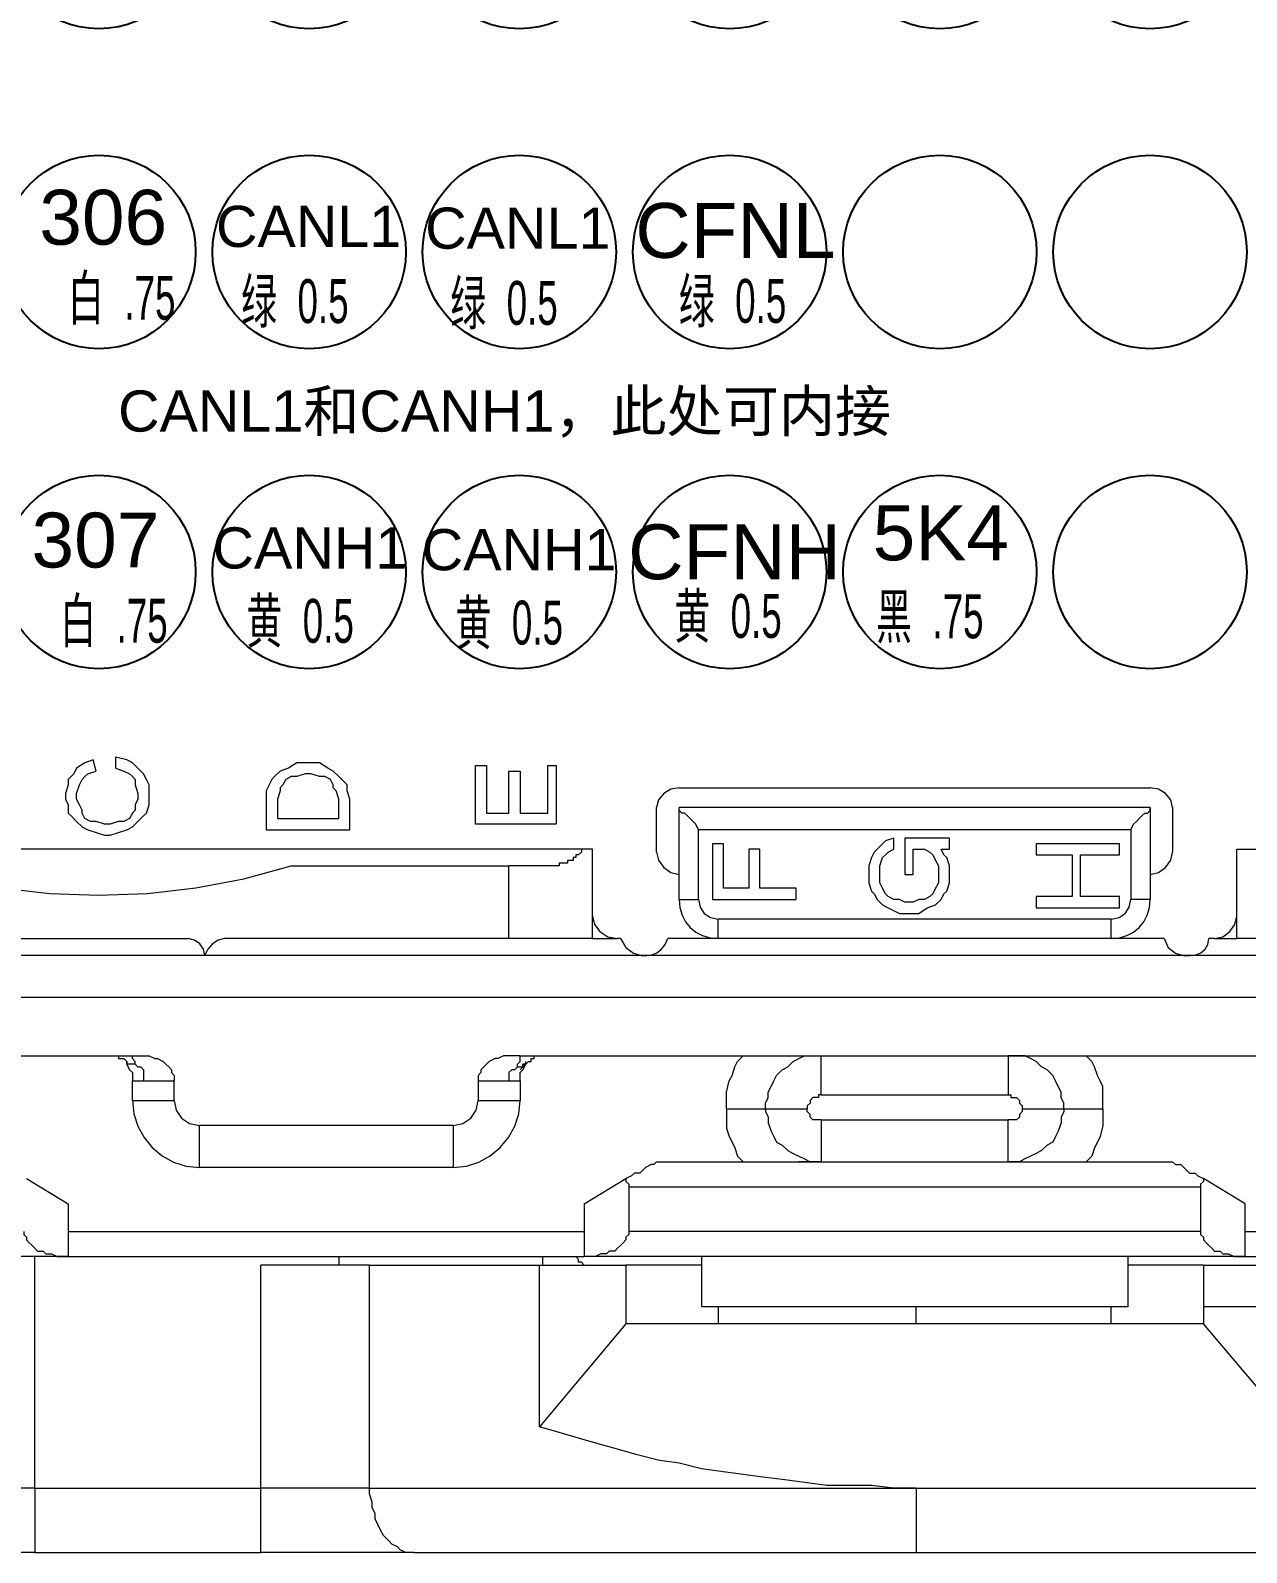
# Model space of a CAD drawing. Header units: millimetres. Extents: x 62 to 1873, y 998 to 1938.
# Drawn here: x 1165.73 to 1187.89, y 1427.38 to 1455.12 of the extents above; entities that cross this region are included whole.
import ezdxf

# ---------------------------------------------------------------- set-up
doc = ezdxf.new("R2010")
doc.units = ezdxf.units.MM
doc.layers.add('AM60', color=3, linetype='Continuous', lineweight=25)
doc.layers.add('AM_6', color=3, linetype='Continuous', lineweight=25)
doc.layers.add('线色线径', color=1, linetype='Continuous')
doc.styles.get("Standard").update_dxf_attribs({"font": 'arial.ttf'})

# ---------------------------------------------------------------- blocks, each defined once
blk = doc.blocks.new('*U10')
blk.add_circle((0, 0), 2.117)
blk = doc.blocks.new('*U11')
at = {"layer": 'AM_6', "color": 0, "linetype": 'ByBlock', "lineweight": -2, "transparency": 16777216}
for p in [(0, 21), (4.6, 21), (9.2, 21), (13.8, 21), (18.4, 21), (23, 21), (27.6, 21), (32.2, 21), (36.8, 21), (41.4, 21), (0, 14), (4.6, 14), (9.2, 14), (13.8, 14), (18.4, 14), (23, 14), (27.6, 14), (32.2, 14), (36.8, 14), (41.4, 14), (0, 7), (4.6, 7), (9.2, 7), (13.8, 7), (18.4, 7), (23, 7), (27.6, 7), (32.2, 7), (36.8, 7), (41.4, 7), (0, 0), (4.6, 0), (9.2, 0), (13.8, 0), (18.4, 0), (23, 0), (27.6, 0), (32.2, 0), (36.8, 0), (41.4, 0)]:
    blk.add_blockref('*U10', p, dxfattribs=at)
blk = doc.blocks.new('A$C7FD7605A')
at = {"layer": 'AM_6', "lineweight": 9}
for points in [[(35.029, 16.73), (34.849, 16.697), (34.692, 16.606), (34.58, 16.469), (34.538, 16.299)], [(35.029, 16.73), (45.339, 16.73)], [(45.827, 16.299), (45.785, 16.469), (45.674, 16.606), (45.518, 16.697), (45.339, 16.73)], [(34.538, 15.324), (34.538, 16.299)], [(35.456, 15.812), (35.395, 15.933), (35.334, 15.994), (35.273, 16.055), (35.212, 16.116), (35.151, 16.177), (35.09, 16.177), (35.029, 16.238), (35.029, 16.299)], [(35.029, 14.288), (35.029, 16.299)], [(45.339, 16.299), (35.029, 16.299)], [(44.912, 15.812), (44.973, 15.933), (45.034, 15.994), (45.095, 16.055), (45.156, 16.116), (45.217, 16.177), (45.278, 16.177), (45.339, 16.238), (45.339, 16.299)], [(45.339, 16.299), (45.339, 14.288)], [(45.827, 16.299), (45.827, 15.324)], [(33.136, 15.385), (11.838, 15.385)], [(32.953, 15.385), (32.892, 15.385), (32.892, 15.324), (32.831, 15.263), (32.77, 15.263), (32.77, 15.202), (32.709, 15.202), (32.709, 15.141), (32.648, 15.141), (32.587, 15.141), (32.587, 15.08), (32.526, 15.08), (32.465, 15.08), (32.404, 15.08), (32.404, 15.019), (32.343, 15.019), (32.282, 15.019), (32.221, 15.019)], [(33.136, 13.918), (33.136, 15.385)], [(34.538, 15.324), (34.58, 15.145), (34.692, 14.989), (34.849, 14.878), (35.029, 14.836)], [(45.339, 14.836), (45.518, 14.878), (45.674, 14.989), (45.785, 15.145), (45.827, 15.324)], [(47.233, 15.385), (68.527, 15.385)], [(47.233, 13.918), (47.233, 15.385)], [(18.063, 15.019), (19.121, 14.739), (20.187, 14.539), (21.257, 14.419), (22.328, 14.379), (23.396, 14.419), (24.457, 14.539), (25.507, 14.739), (26.544, 15.019)], [(26.544, 15.019), (31.307, 15.019)], [(32.221, 15.019), (32.038, 15.019), (31.855, 15.019), (31.673, 15.019), (31.49, 15.019), (31.307, 15.019)], [(35.029, 14.288), (35.046, 14.11), (35.094, 13.946), (35.171, 13.8), (35.273, 13.675), (35.398, 13.572), (35.543, 13.495), (35.706, 13.447), (35.883, 13.43)], [(39.605, 14.105), (39.849, 13.983)], [(40.275, 13.983), (40.458, 14.105)], [(44.486, 13.43), (44.662, 13.447), (44.825, 13.495), (44.97, 13.572), (45.095, 13.675), (45.198, 13.8), (45.274, 13.946), (45.322, 14.11), (45.339, 14.288)], [(33.136, 13.918), (33.178, 13.739), (33.296, 13.583), (33.47, 13.472), (33.684, 13.43)], [(33.136, 13.43), (33.136, 13.918)], [(39.849, 13.983), (39.971, 13.983)], [(39.971, 13.983), (40.154, 13.983)], [(40.154, 13.983), (40.275, 13.983)], [(46.745, 13.43), (46.924, 13.472), (47.08, 13.583), (47.191, 13.739), (47.233, 13.918)], [(47.233, 13.43), (47.233, 13.918)], [(20.323, 13.43), (24.289, 13.43)], [(24.655, 13.065), (24.623, 13.199), (24.54, 13.316), (24.423, 13.399), (24.289, 13.43)], [(25.081, 13.43), (24.946, 13.399), (24.822, 13.316), (24.721, 13.199), (24.655, 13.065)], [(31.307, 13.43), (25.081, 13.43)], [(33.136, 13.43), (33.075, 13.43), (33.014, 13.43), (32.953, 13.43), (32.831, 13.43), (32.77, 13.43), (32.648, 13.43), (32.526, 13.43), (32.404, 13.43), (32.282, 13.43), (32.099, 13.43), (31.977, 13.43), (31.794, 13.43), (31.673, 13.43), (31.49, 13.43), (31.307, 13.43)], [(33.136, 13.43), (33.684, 13.43)], [(33.745, 13.43), (33.684, 13.43)], [(33.745, 13.43), (33.867, 13.236), (34.035, 13.11), (34.225, 13.053), (34.416, 13.065), (34.542, 13.122), (34.645, 13.202), (34.726, 13.305), (34.785, 13.43)], [(35.883, 13.43), (34.785, 13.43)], [(44.486, 13.43), (35.883, 13.43)], [(45.644, 13.43), (44.486, 13.43)], [(45.644, 13.43), (45.731, 13.236), (45.888, 13.11), (46.091, 13.053), (46.318, 13.065), (46.443, 13.122), (46.539, 13.202), (46.601, 13.305), (46.623, 13.43)], [(46.745, 13.43), (46.623, 13.43)], [(46.745, 13.43), (47.233, 13.43)], [(49.061, 13.43), (48.878, 13.43), (48.696, 13.43), (48.574, 13.43), (48.391, 13.43), (48.269, 13.43), (48.086, 13.43), (47.964, 13.43), (47.842, 13.43), (47.72, 13.43), (47.598, 13.43), (47.537, 13.43), (47.415, 13.43), (47.354, 13.43), (47.294, 13.43), (47.233, 13.43)], [(12.329, 13.065), (68.039, 13.065)], [(13.183, 12.15), (68.039, 12.15)], [(12.39, 10.866), (23.066, 10.866)], [(22.517, 10.866), (22.639, 10.866), (22.761, 10.866)], [(22.761, 10.866), (22.761, 10.805), (22.822, 10.805), (22.883, 10.805)], [(22.883, 10.805), (22.944, 10.744)], [(22.944, 10.744), (22.944, 10.683), (23.005, 10.561), (23.066, 10.5), (23.066, 10.439), (23.066, 10.317)], [(23.066, 10.866), (23.188, 10.866), (23.249, 10.866), (23.374, 10.866), (23.435, 10.866), (23.557, 10.805), (23.618, 10.805), (23.74, 10.744), (23.801, 10.683), (23.862, 10.622), (23.923, 10.561), (23.923, 10.5), (23.984, 10.439), (23.984, 10.317)], [(31.551, 10.866), (31.429, 10.866), (31.368, 10.866), (31.246, 10.866), (31.185, 10.866), (31.063, 10.805), (31.002, 10.805), (30.876, 10.744), (30.815, 10.683), (30.754, 10.622), (30.693, 10.561), (30.693, 10.5), (30.632, 10.439), (30.632, 10.317)], [(31.551, 10.866), (48.635, 10.866)], [(31.551, 10.317), (31.551, 10.439), (31.551, 10.5), (31.612, 10.561), (31.673, 10.683)], [(31.673, 10.683), (31.612, 10.683)], [(31.612, 10.622), (31.673, 10.683)], [(31.673, 10.683), (31.733, 10.744), (31.794, 10.744), (31.794, 10.805), (31.855, 10.805), (31.855, 10.866), (31.916, 10.866)], [(31.855, 10.866), (31.977, 10.866), (32.099, 10.866)], [(36.919, 9.708), (36.919, 9.769), (36.919, 9.83), (36.98, 9.952), (36.98, 10.074), (37.041, 10.196), (37.102, 10.317), (37.163, 10.439), (37.285, 10.561), (37.407, 10.622), (37.528, 10.744), (37.65, 10.805), (37.772, 10.866), (37.894, 10.866), (38.077, 10.866), (38.138, 10.866)], [(43.449, 9.708), (43.449, 9.769), (43.449, 9.83), (43.388, 9.952), (43.388, 10.074), (43.327, 10.196), (43.266, 10.317), (43.205, 10.439), (43.083, 10.561), (42.962, 10.622), (42.84, 10.744), (42.718, 10.805), (42.596, 10.866), (42.474, 10.866), (42.287, 10.866), (42.226, 10.866)], [(31.551, 10.561), (31.612, 10.622)], [(23.066, 10.317), (23.127, 10.317), (23.188, 10.317), (23.249, 10.317), (23.31, 10.317)], [(23.066, 9.891), (23.066, 10.317)], [(23.31, 10.317), (23.435, 10.317), (23.496, 10.317), (23.557, 10.317), (23.679, 10.317), (23.801, 10.317), (23.862, 10.317), (23.984, 10.317)], [(30.632, 10.317), (30.754, 10.317), (30.815, 10.317), (30.937, 10.317), (31.002, 10.317), (31.124, 10.317), (31.185, 10.317), (31.307, 10.317)], [(31.307, 10.317), (31.368, 10.317), (31.429, 10.317), (31.49, 10.317), (31.551, 10.317)], [(31.551, 10.317), (31.551, 9.891)], [(23.066, 9.891), (23.096, 9.6), (23.183, 9.327), (23.321, 9.078), (23.502, 8.86), (23.72, 8.679), (23.969, 8.542), (24.242, 8.454), (24.533, 8.424)], [(30.084, 8.424), (30.374, 8.454), (30.647, 8.542), (30.896, 8.679), (31.114, 8.86), (31.295, 9.078), (31.433, 9.327), (31.52, 9.6), (31.551, 9.891)], [(36.065, 9.708), (36.126, 9.708), (36.248, 9.708), (36.37, 9.708), (36.431, 9.708), (36.553, 9.708), (36.614, 9.708), (36.736, 9.708), (36.797, 9.708), (36.858, 9.708), (36.919, 9.708)], [(36.919, 9.708), (36.98, 9.708), (37.041, 9.708), (37.102, 9.708), (37.163, 9.708), (37.224, 9.708), (37.346, 9.708), (37.407, 9.708), (37.528, 9.708), (37.65, 9.708), (37.772, 9.708), (37.833, 9.708)], [(36.919, 9.708), (36.919, 9.647), (36.98, 9.525), (36.98, 9.403), (37.041, 9.22), (37.102, 9.098), (37.163, 8.976), (37.285, 8.915), (37.407, 8.793), (37.528, 8.733), (37.65, 8.672), (37.772, 8.611), (37.894, 8.55), (38.077, 8.55), (38.138, 8.55)], [(43.449, 9.708), (43.449, 9.647), (43.388, 9.525), (43.388, 9.403), (43.327, 9.22), (43.266, 9.098), (43.205, 8.976), (43.083, 8.915), (42.962, 8.793), (42.84, 8.733), (42.718, 8.672), (42.596, 8.611), (42.474, 8.55), (42.287, 8.55), (42.226, 8.55)], [(42.535, 9.708), (42.657, 9.708), (42.718, 9.708), (42.84, 9.708), (42.962, 9.708), (43.023, 9.708), (43.144, 9.708), (43.205, 9.708), (43.266, 9.708), (43.327, 9.708), (43.388, 9.708), (43.449, 9.708)], [(43.449, 9.708), (43.51, 9.708), (43.571, 9.708), (43.632, 9.708), (43.754, 9.708), (43.815, 9.708), (43.937, 9.708), (43.998, 9.708), (44.12, 9.708), (44.242, 9.708), (44.303, 9.708)], [(30.084, 8.424), (24.533, 8.424)], [(34.538, 8.55), (34.477, 8.489), (34.416, 8.489), (34.294, 8.424), (34.233, 8.363), (34.172, 8.302), (34.05, 8.302), (33.989, 8.241), (33.867, 8.18)], [(34.538, 8.55), (45.827, 8.55)], [(38.138, 8.55), (38.077, 8.55), (38.016, 8.55), (37.955, 8.55), (37.894, 8.55), (37.833, 8.55), (37.772, 8.55), (37.711, 8.55), (37.65, 8.55)], [(42.226, 8.55), (42.287, 8.55), (42.352, 8.55)], [(45.827, 8.55), (45.888, 8.489), (45.949, 8.489), (46.01, 8.489), (46.071, 8.424), (46.135, 8.363), (46.196, 8.302), (46.318, 8.302), (46.379, 8.241), (46.501, 8.18)], [(20.749, 8.18), (21.664, 7.631)], [(32.953, 7.631), (33.867, 8.18)], [(33.867, 8.18), (33.867, 8.119), (33.928, 8.058), (33.928, 7.997)], [(33.928, 7.997), (33.928, 7.022)], [(46.501, 8.18), (46.501, 8.119), (46.44, 8.058), (46.44, 7.997)], [(46.44, 7.997), (46.44, 7.022)], [(47.415, 7.631), (46.501, 8.18)], [(21.664, 7.631), (21.664, 6.473)], [(32.953, 7.631), (32.953, 6.473)], [(47.415, 6.473), (47.415, 7.631)], [(20.688, 7.022), (20.688, 6.961), (20.749, 6.9), (20.749, 6.839), (20.81, 6.778), (20.871, 6.717), (20.932, 6.656), (20.993, 6.595), (21.115, 6.595), (21.176, 6.534), (21.298, 6.534), (21.42, 6.473), (21.542, 6.473), (21.664, 6.473)], [(33.928, 7.022), (33.928, 6.961), (33.867, 6.9), (33.867, 6.839), (33.806, 6.778), (33.745, 6.717), (33.684, 6.656), (33.623, 6.595), (33.501, 6.595), (33.44, 6.534), (33.318, 6.534), (33.197, 6.473), (33.075, 6.473), (32.953, 6.473)], [(46.44, 7.022), (46.44, 6.961), (46.501, 6.9), (46.501, 6.839), (46.562, 6.778), (46.623, 6.717), (46.684, 6.656), (46.745, 6.595), (46.867, 6.595), (46.928, 6.534), (47.05, 6.534), (47.172, 6.473), (47.294, 6.473), (47.415, 6.473)], [(21.664, 6.473), (14.402, 6.473)], [(21.664, 6.473), (32.953, 6.473)], [(27.584, 6.473), (27.584, 6.29)], [(32.038, 6.473), (32.038, 6.412), (32.038, 6.351), (32.038, 6.29)], [(32.953, 6.29), (32.892, 6.351), (32.831, 6.351), (32.831, 6.412), (32.77, 6.473)], [(47.415, 6.473), (32.953, 6.473)], [(35.517, 6.473), (35.517, 5.372)], [(44.851, 6.473), (44.851, 5.372)], [(47.415, 6.473), (58.765, 6.473)], [(28.255, 6.29), (28.072, 6.29), (27.889, 6.29), (27.706, 6.29), (27.462, 6.29), (27.28, 6.29), (27.032, 6.29), (26.849, 6.29), (26.605, 6.29), (26.361, 6.29), (26.118, 6.29), (25.874, 6.29)], [(28.255, 6.29), (28.682, 6.29), (29.108, 6.29), (29.596, 6.29), (30.023, 6.29), (30.51, 6.29), (31.002, 6.29), (31.49, 6.29), (31.977, 6.29)], [(31.977, 2.747), (31.977, 6.29)], [(31.977, 6.29), (33.867, 6.29)], [(35.517, 6.29), (35.273, 6.29), (35.09, 6.29), (34.907, 6.29), (34.785, 6.29), (34.599, 6.29), (34.477, 6.29), (34.355, 6.29), (34.233, 6.29), (34.172, 6.29), (34.05, 6.29), (33.989, 6.29), (33.928, 6.29), (33.867, 6.29)], [(33.867, 6.29), (33.867, 5.006)], [(46.501, 6.29), (46.44, 6.29), (46.379, 6.29), (46.318, 6.29), (46.196, 6.29), (46.135, 6.29), (46.01, 6.29), (45.888, 6.29), (45.766, 6.29), (45.583, 6.29), (45.461, 6.29), (45.278, 6.29), (45.095, 6.29), (44.851, 6.29)], [(46.501, 6.29), (46.501, 5.372)], [(46.501, 6.29), (51.869, 6.29)], [(44.851, 5.372), (44.668, 5.372), (44.486, 5.372), (44.303, 5.372), (44.059, 5.372), (43.876, 5.372), (43.632, 5.372), (43.388, 5.372), (43.144, 5.372), (42.84, 5.372), (42.596, 5.372), (42.352, 5.372), (42.043, 5.372), (41.8, 5.372), (41.495, 5.372), (41.19, 5.372), (40.946, 5.372), (40.641, 5.372), (40.336, 5.372), (40.032, 5.372), (39.727, 5.372), (39.483, 5.372), (39.178, 5.372), (38.873, 5.372), (38.569, 5.372), (38.321, 5.372), (38.016, 5.372), (37.772, 5.372), (37.528, 5.372), (37.224, 5.372), (36.98, 5.372), (36.736, 5.372), (36.492, 5.372), (36.309, 5.372), (36.065, 5.372), (35.883, 5.372), (35.7, 5.372), (35.517, 5.372)], [(35.883, 5.372), (35.883, 5.006)], [(44.486, 5.006), (44.486, 5.372)], [(46.501, 5.372), (46.501, 5.006)], [(49.061, 5.372), (46.501, 5.372)], [(33.867, 5.006), (31.977, 2.747)], [(46.501, 5.006), (33.867, 5.006)], [(49.549, 1.406), (46.501, 5.006)], [(40.215, 1.406), (39.727, 1.406), (39.239, 1.467), (38.751, 1.467), (38.26, 1.467), (37.833, 1.528), (37.346, 1.589), (36.858, 1.65), (36.431, 1.711), (35.944, 1.772), (35.517, 1.833), (35.029, 1.955), (34.599, 2.016), (34.111, 2.137), (33.684, 2.259), (33.257, 2.381), (32.831, 2.503), (32.404, 2.625), (31.977, 2.747)], [(40.215, 1.406), (49.549, 1.406)], [(20.932, 0), (20.566, 0)], [(20.932, 0), (25.874, 0)], [(29.23, 0), (28.986, 0), (28.804, 0), (28.56, 0), (28.316, 0), (28.072, 0), (27.828, 0), (27.523, 0), (27.28, 0), (26.971, 0), (26.727, 0), (26.422, 0), (26.178, 0), (25.874, 0)], [(29.23, 0), (29.596, 0), (29.962, 0), (30.389, 0), (30.815, 0), (31.185, 0), (31.612, 0), (32.038, 0), (32.526, 0), (32.953, 0), (33.379, 0), (33.867, 0), (34.355, 0), (34.785, 0), (35.273, 0), (35.761, 0), (36.248, 0), (36.736, 0), (37.224, 0), (37.711, 0), (38.199, 0), (38.691, 0), (39.178, 0), (39.666, 0), (40.215, 0)], [(40.215, 0), (57.912, 0)]]:
    blk.add_lwpolyline(points, dxfattribs=at)
at = {"layer": 'AM_6', "lineweight": 5}
for points in [[(35.456, 14.288), (35.456, 15.812)], [(44.912, 15.812), (35.456, 15.812)], [(44.912, 15.812), (44.912, 14.288)], [(31.307, 13.43), (31.307, 15.019)], [(35.029, 14.288), (35.09, 14.288), (35.151, 14.288), (35.212, 14.288), (35.273, 14.288), (35.395, 14.288), (35.456, 14.288)], [(35.456, 14.288), (35.488, 14.117), (35.578, 13.981), (35.713, 13.89), (35.883, 13.857)], [(44.486, 13.857), (44.655, 13.89), (44.79, 13.981), (44.88, 14.117), (44.912, 14.288)], [(45.339, 14.288), (45.278, 14.288), (45.217, 14.288), (45.156, 14.288), (45.095, 14.288), (44.973, 14.288), (44.912, 14.288)], [(35.883, 13.43), (35.883, 13.491), (35.883, 13.552), (35.883, 13.613), (35.883, 13.674), (35.883, 13.796), (35.883, 13.857)], [(44.486, 13.857), (35.883, 13.857)], [(44.486, 13.43), (44.486, 13.491), (44.486, 13.552), (44.486, 13.613), (44.486, 13.674), (44.486, 13.796), (44.486, 13.857)], [(23.127, 10.683), (23.066, 10.683), (23.005, 10.683), (22.944, 10.683), (22.944, 10.744)], [(23.127, 10.683), (23.127, 10.744), (23.066, 10.805), (23.066, 10.866)], [(23.127, 10.683), (23.188, 10.622), (23.249, 10.622), (23.31, 10.561), (23.31, 10.5), (23.31, 10.439), (23.31, 10.317)], [(31.49, 10.622), (31.49, 10.683), (31.551, 10.744), (31.551, 10.805), (31.551, 10.866)], [(31.49, 10.622), (31.551, 10.622), (31.612, 10.622), (31.612, 10.683), (31.673, 10.683), (31.673, 10.744)], [(36.065, 9.708), (36.065, 9.83), (36.065, 9.891), (36.065, 10.074), (36.126, 10.317), (36.187, 10.439), (36.248, 10.622), (36.309, 10.744), (36.431, 10.866)], [(38.138, 10.013), (38.138, 10.074), (38.138, 10.196), (38.138, 10.317), (38.138, 10.378), (38.138, 10.5), (38.138, 10.561), (38.138, 10.683), (38.138, 10.744), (38.138, 10.805), (38.138, 10.866)], [(42.226, 10.866), (42.226, 10.805), (42.226, 10.744), (42.226, 10.683), (42.226, 10.561), (42.226, 10.5), (42.226, 10.378), (42.226, 10.317), (42.226, 10.196), (42.226, 10.074), (42.226, 10.013)], [(44.303, 9.708), (44.303, 9.83), (44.303, 9.891), (44.303, 10.013), (44.303, 10.196), (44.242, 10.317), (44.181, 10.439), (44.12, 10.622), (44.059, 10.744), (43.937, 10.866)], [(31.49, 10.622), (31.429, 10.561), (31.368, 10.561), (31.307, 10.5), (31.307, 10.439), (31.307, 10.378), (31.307, 10.317)], [(23.984, 9.891), (23.984, 10.317)], [(30.632, 10.317), (30.632, 9.891)], [(38.138, 10.013), (38.077, 10.013), (38.077, 9.952), (38.016, 9.952), (37.955, 9.952), (37.894, 9.891), (37.894, 9.83), (37.833, 9.769), (37.833, 9.708)], [(38.138, 10.013), (42.226, 10.013)], [(42.226, 10.013), (42.287, 10.013), (42.287, 9.952), (42.352, 9.952), (42.413, 9.952), (42.474, 9.891), (42.474, 9.83), (42.535, 9.769), (42.535, 9.708)], [(23.066, 9.891), (23.127, 9.891), (23.188, 9.891), (23.249, 9.891), (23.31, 9.891), (23.435, 9.891), (23.496, 9.891), (23.618, 9.891), (23.74, 9.891), (23.862, 9.891), (23.984, 9.891)], [(23.984, 9.891), (24.027, 9.676), (24.144, 9.502), (24.318, 9.385), (24.533, 9.342)], [(30.084, 9.342), (30.298, 9.385), (30.472, 9.502), (30.59, 9.676), (30.632, 9.891)], [(30.632, 9.891), (30.754, 9.891), (30.876, 9.891), (31.002, 9.891), (31.063, 9.891), (31.185, 9.891), (31.307, 9.891), (31.368, 9.891), (31.429, 9.891), (31.49, 9.891), (31.551, 9.891)], [(36.065, 9.708), (36.065, 9.647), (36.065, 9.525), (36.065, 9.403), (36.065, 9.281), (36.126, 9.098), (36.187, 8.976), (36.248, 8.854), (36.309, 8.672), (36.431, 8.55)], [(38.138, 9.464), (38.077, 9.464), (38.016, 9.464), (37.955, 9.464), (37.894, 9.525), (37.894, 9.586), (37.833, 9.647), (37.833, 9.708)], [(42.535, 9.708), (42.535, 9.647), (42.474, 9.586), (42.474, 9.525), (42.413, 9.464), (42.352, 9.464), (42.287, 9.464), (42.226, 9.464)], [(44.303, 9.708), (44.303, 9.647), (44.303, 9.525), (44.303, 9.342), (44.242, 9.098), (44.181, 8.976), (44.12, 8.854), (44.059, 8.672), (43.937, 8.55)], [(24.533, 8.424), (24.533, 8.489), (24.533, 8.55), (24.533, 8.672), (24.533, 8.733), (24.533, 8.793), (24.533, 8.915), (24.533, 9.037), (24.533, 9.098), (24.533, 9.22), (24.533, 9.342)], [(30.084, 9.342), (24.533, 9.342)], [(30.084, 9.342), (30.084, 9.22), (30.084, 9.098), (30.084, 9.037), (30.084, 8.915), (30.084, 8.793), (30.084, 8.733), (30.084, 8.672), (30.084, 8.55), (30.084, 8.489), (30.084, 8.424)], [(38.138, 9.464), (38.138, 9.342), (38.138, 9.22), (38.138, 9.159), (38.138, 9.037), (38.138, 8.915), (38.138, 8.854), (38.138, 8.793), (38.138, 8.672), (38.138, 8.611), (38.138, 8.55)], [(38.138, 9.464), (42.226, 9.464)], [(42.226, 8.55), (42.226, 8.611), (42.226, 8.672), (42.226, 8.793), (42.226, 8.854), (42.226, 8.915), (42.226, 9.037), (42.226, 9.159), (42.226, 9.22), (42.226, 9.342), (42.226, 9.464)], [(33.928, 7.997), (46.44, 7.997)], [(21.664, 7.022), (32.953, 7.022)], [(46.44, 7.022), (33.928, 7.022)], [(47.415, 7.022), (58.765, 7.022)], [(20.932, 1.406), (20.932, 6.473)], [(25.874, 1.406), (25.874, 6.29)], [(28.255, 1.406), (28.255, 6.29)], [(40.215, 5.006), (40.215, 5.372)], [(20.932, 1.406), (20.566, 1.406)], [(20.932, 1.406), (20.932, 1.284), (20.932, 1.101), (20.932, 0.979), (20.932, 0.857), (20.932, 0.735), (20.932, 0.613), (20.932, 0.492), (20.932, 0.37), (20.932, 0.248), (20.932, 0.187), (20.932, 0.122), (20.932, 0.061), (20.932, 0)], [(20.932, 1.406), (25.874, 1.406)], [(25.874, 0), (25.874, 0.061), (25.874, 0.122), (25.874, 0.187), (25.874, 0.248), (25.874, 0.37), (25.874, 0.492), (25.874, 0.613), (25.874, 0.735), (25.874, 0.857), (25.874, 0.979), (25.874, 1.101), (25.874, 1.284), (25.874, 1.406)], [(28.255, 1.406), (28.072, 1.406), (27.889, 1.406), (27.706, 1.406), (27.462, 1.406), (27.28, 1.406), (27.032, 1.406), (26.849, 1.406), (26.605, 1.406), (26.361, 1.406), (26.118, 1.406), (25.874, 1.406)], [(28.255, 1.406), (28.682, 1.406), (29.047, 1.406), (29.474, 1.406), (29.901, 1.406), (30.328, 1.406), (30.754, 1.406), (31.246, 1.406), (31.673, 1.406), (32.16, 1.406), (32.587, 1.406), (33.075, 1.406), (33.562, 1.406), (34.05, 1.406), (34.538, 1.406), (35.029, 1.406), (35.578, 1.406), (36.065, 1.406), (36.553, 1.406), (37.102, 1.406), (37.589, 1.406), (38.077, 1.406), (38.63, 1.406), (39.117, 1.406), (39.666, 1.406), (40.215, 1.406)], [(29.23, 0), (29.108, 0), (29.047, 0), (28.926, 0.061), (28.865, 0.122), (28.743, 0.187), (28.682, 0.248), (28.56, 0.37), (28.499, 0.492), (28.438, 0.613), (28.377, 0.735), (28.377, 0.857), (28.316, 0.979), (28.316, 1.101), (28.255, 1.284), (28.255, 1.406)], [(40.215, 1.406), (40.215, 1.284), (40.215, 1.101), (40.215, 0.979), (40.215, 0.857), (40.215, 0.735), (40.215, 0.613), (40.215, 0.492), (40.215, 0.37), (40.215, 0.248), (40.215, 0.187), (40.215, 0.122), (40.215, 0.061), (40.215, 0)]]:
    blk.add_lwpolyline(points, dxfattribs=at)
at = {"layer": '线色线径', "lineweight": 9}
for points in [[(22.212, 17.339), (22.029, 17.278)], [(22.273, 17.095), (22.212, 17.339)], [(22.7, 17.4), (22.7, 17.156)], [(22.944, 17.339), (22.7, 17.4)], [(23.066, 17.278), (22.944, 17.339)], [(21.786, 17.035), (21.664, 16.913)], [(21.847, 17.156), (21.786, 17.035)], [(22.029, 17.278), (21.847, 17.156)], [(22.029, 16.974), (22.09, 17.035)], [(22.09, 17.035), (22.273, 17.095)], [(22.7, 17.156), (22.883, 17.095)], [(22.883, 17.095), (23.005, 17.035)], [(23.005, 17.035), (23.066, 16.974)], [(23.188, 17.156), (23.066, 17.278)], [(23.31, 17.035), (23.188, 17.156)], [(23.374, 16.913), (23.31, 17.035)], [(26.3, 17.095), (26.178, 16.974)], [(26.483, 17.156), (26.3, 17.095)], [(26.666, 17.278), (26.483, 17.156)], [(26.849, 17.278), (26.666, 17.278)], [(26.849, 17.035), (26.666, 16.974)], [(26.971, 17.278), (26.849, 17.278)], [(26.971, 17.035), (26.849, 17.035)], [(27.158, 17.278), (26.971, 17.278)], [(27.158, 16.974), (26.971, 17.035)], [(27.341, 17.156), (27.158, 17.278)], [(27.462, 17.095), (27.341, 17.156)], [(27.584, 16.974), (27.462, 17.095)], [(30.571, 15.933), (30.571, 17.217)], [(30.571, 17.217), (30.815, 17.217)], [(30.815, 17.217), (30.815, 16.177)], [(31.307, 16.177), (31.307, 17.095)], [(31.307, 17.095), (31.551, 17.095)], [(31.551, 17.095), (31.551, 16.177)], [(32.16, 16.177), (32.16, 17.217)], [(32.16, 17.217), (32.343, 17.217)], [(32.343, 17.217), (32.343, 15.933)], [(21.664, 16.791), (21.603, 16.604)], [(21.664, 16.913), (21.664, 16.791)], [(21.847, 16.604), (21.907, 16.791)], [(21.907, 16.791), (21.968, 16.913)], [(21.968, 16.913), (22.029, 16.974)], [(23.066, 16.974), (23.127, 16.913)], [(23.127, 16.913), (23.127, 16.791)], [(23.127, 16.791), (23.188, 16.604)], [(23.435, 16.791), (23.374, 16.913)], [(23.435, 16.604), (23.435, 16.791)], [(26.057, 16.791), (25.996, 16.665)], [(25.996, 16.665), (25.996, 16.482)], [(26.118, 16.913), (26.057, 16.791)], [(26.178, 16.974), (26.118, 16.913)], [(26.3, 16.665), (26.239, 16.482)], [(26.361, 16.791), (26.3, 16.73)], [(26.3, 16.73), (26.3, 16.665)], [(26.422, 16.913), (26.361, 16.791)], [(26.544, 16.974), (26.422, 16.913)], [(26.666, 16.974), (26.544, 16.974)], [(27.28, 16.974), (27.158, 16.974)], [(27.402, 16.913), (27.28, 16.974)], [(27.462, 16.791), (27.402, 16.913)], [(27.462, 16.73), (27.462, 16.791)], [(27.523, 16.665), (27.462, 16.73)], [(27.584, 16.482), (27.523, 16.665)], [(27.706, 16.852), (27.584, 16.974)], [(27.767, 16.791), (27.706, 16.852)], [(27.767, 16.665), (27.767, 16.791)], [(27.828, 16.482), (27.767, 16.665)], [(21.603, 16.604), (21.603, 16.482)], [(21.603, 16.482), (21.664, 16.36)], [(21.664, 16.36), (21.664, 16.177)], [(21.847, 16.482), (21.847, 16.604)], [(21.907, 16.36), (21.847, 16.482)], [(21.968, 16.238), (21.907, 16.36)], [(23.188, 16.482), (23.127, 16.36)], [(23.127, 16.36), (23.127, 16.238)], [(23.188, 16.604), (23.188, 16.482)], [(23.374, 16.177), (23.435, 16.36)], [(23.435, 16.482), (23.435, 16.604)], [(23.435, 16.36), (23.435, 16.482)], [(25.996, 16.482), (25.996, 15.812)], [(26.239, 16.482), (26.239, 16.055)], [(27.584, 16.055), (27.584, 16.482)], [(27.828, 15.812), (27.828, 16.482)], [(21.664, 16.177), (21.725, 16.116)], [(21.725, 16.116), (21.847, 15.994)], [(21.847, 15.994), (21.968, 15.872)], [(21.968, 16.177), (21.968, 16.238)], [(22.029, 16.055), (21.968, 16.177)], [(22.151, 15.994), (22.029, 16.055)], [(22.273, 15.994), (22.151, 15.994)], [(22.456, 15.933), (22.273, 15.994)], [(22.761, 15.994), (22.578, 15.933)], [(22.883, 15.994), (22.761, 15.994)], [(23.005, 16.055), (22.883, 15.994)], [(23.066, 16.177), (23.005, 16.055)], [(23.127, 16.238), (23.066, 16.177)], [(23.066, 15.872), (23.188, 15.994)], [(23.188, 15.994), (23.31, 16.116)], [(23.31, 16.116), (23.374, 16.177)], [(26.239, 16.055), (27.584, 16.055)], [(30.815, 16.177), (31.307, 16.177)], [(31.551, 16.177), (32.16, 16.177)], [(21.968, 15.872), (22.09, 15.812)], [(22.09, 15.812), (22.273, 15.751)], [(22.273, 15.751), (22.456, 15.69)], [(22.578, 15.933), (22.456, 15.933)], [(22.456, 15.69), (22.578, 15.69)], [(22.578, 15.69), (22.761, 15.751)], [(22.761, 15.751), (22.944, 15.812)], [(22.944, 15.812), (23.066, 15.872)], [(25.996, 15.812), (27.828, 15.812)], [(32.343, 15.933), (30.571, 15.933)], [(35.761, 15.507), (35.761, 14.288)], [(36.004, 15.507), (35.761, 15.507)], [(36.004, 14.531), (36.004, 15.507)], [(36.797, 15.385), (36.553, 15.385)], [(36.553, 15.385), (36.553, 14.531)], [(36.797, 14.531), (36.797, 15.385)], [(39.3, 15.324), (39.239, 15.202)], [(39.422, 15.446), (39.3, 15.324)], [(39.544, 15.568), (39.422, 15.446)], [(39.727, 15.629), (39.544, 15.568)], [(39.544, 15.263), (39.605, 15.324)], [(39.605, 15.324), (39.727, 15.385)], [(39.727, 15.385), (39.727, 15.629)], [(39.971, 15.629), (39.971, 14.836)], [(40.946, 15.629), (39.971, 15.629)], [(40.154, 15.385), (40.215, 15.385)], [(40.154, 14.836), (40.154, 15.385)], [(40.215, 15.385), (40.397, 15.385)], [(40.397, 15.385), (40.519, 15.324)], [(40.519, 15.324), (40.58, 15.263)], [(40.824, 15.263), (40.763, 15.385)], [(40.763, 15.385), (40.946, 15.385)], [(40.946, 15.385), (40.946, 15.629)], [(42.84, 15.507), (42.84, 15.263)], [(44.668, 15.507), (42.84, 15.507)], [(44.668, 15.263), (44.668, 15.507)], [(39.239, 15.202), (39.178, 15.019)], [(39.178, 15.019), (39.178, 14.897)], [(39.422, 15.019), (39.483, 15.202)], [(39.422, 14.897), (39.422, 15.019)], [(39.483, 15.202), (39.544, 15.263)], [(40.58, 15.263), (40.641, 15.141)], [(40.641, 15.141), (40.702, 15.019)], [(40.702, 15.019), (40.702, 14.897)], [(40.885, 15.202), (40.824, 15.263)], [(40.946, 15.019), (40.885, 15.202)], [(40.946, 14.897), (40.946, 15.019)], [(42.84, 15.263), (43.632, 15.263)], [(43.632, 15.263), (43.632, 14.348)], [(43.815, 15.263), (44.668, 15.263)], [(43.815, 14.348), (43.815, 15.263)], [(39.178, 14.897), (39.178, 14.775)], [(39.178, 14.775), (39.178, 14.653)], [(39.178, 14.653), (39.239, 14.47)], [(39.422, 14.775), (39.422, 14.897)], [(39.422, 14.653), (39.422, 14.775)], [(39.483, 14.531), (39.422, 14.653)], [(39.971, 14.836), (40.154, 14.836)], [(40.702, 14.653), (40.641, 14.531)], [(40.702, 14.897), (40.702, 14.775)], [(40.702, 14.775), (40.702, 14.653)], [(40.885, 14.47), (40.946, 14.653)], [(40.946, 14.775), (40.946, 14.897)], [(40.946, 14.653), (40.946, 14.775)], [(36.553, 14.531), (36.004, 14.531)], [(37.589, 14.531), (36.797, 14.531)], [(37.589, 14.288), (37.589, 14.531)], [(39.239, 14.47), (39.3, 14.409)], [(39.3, 14.409), (39.361, 14.288)], [(39.544, 14.409), (39.483, 14.531)], [(39.605, 14.348), (39.544, 14.409)], [(39.727, 14.288), (39.605, 14.348)], [(40.519, 14.348), (40.397, 14.288)], [(40.58, 14.409), (40.519, 14.348)], [(40.641, 14.531), (40.58, 14.409)], [(40.763, 14.288), (40.824, 14.409)], [(40.824, 14.409), (40.885, 14.47)], [(43.632, 14.348), (42.84, 14.348)], [(42.84, 14.348), (42.84, 14.105)], [(44.668, 14.348), (43.815, 14.348)], [(44.668, 14.105), (44.668, 14.348)], [(35.761, 14.288), (37.589, 14.288)], [(39.361, 14.288), (39.483, 14.166)], [(39.483, 14.166), (39.605, 14.105)], [(39.849, 14.288), (39.727, 14.288)], [(39.971, 14.227), (39.849, 14.288)], [(40.154, 14.227), (39.971, 14.227)], [(40.275, 14.288), (40.154, 14.227)], [(40.397, 14.288), (40.275, 14.288)], [(40.458, 14.105), (40.641, 14.166)], [(40.641, 14.166), (40.763, 14.288)], [(42.84, 14.105), (44.668, 14.105)]]:
    blk.add_lwpolyline(points, dxfattribs=at)
at = {"layer": 'AM_6'}
blk.add_blockref('*U11', (13.134, 21.451), dxfattribs=at)

msp = doc.modelspace()

# ---------------------------------------------------------------- block references
at = {"xscale": 0.833, "yscale": 0.833, "zscale": 0.833}
msp.add_blockref('A$C7FD7605A', (1148.371, 1427.382), dxfattribs=at)

# ---------------------------------------------------------------- texts
at = {"layer": 'AM60', "lineweight": 5}
for s, p in [('306', (1165.889, 1451.214)), ('CFNL', (1176.752, 1450.974)), ('5K4', (1181.078, 1445.462)), ('307', (1165.747, 1445.332)), ('CFNH', (1176.622, 1445.118))]:
    msp.add_text(s, height=1, dxfattribs=at).set_placement(p)
at = {"layer": 'AM60', "lineweight": 5, "ltscale": 0.9}
for s, p in [('CANL1', (1169.109, 1451.173)), ('CANL1', (1172.922, 1451.141)), ('CANL1和CANH1，此处可内接', (1167.325, 1447.808)), ('CANH1', (1169.046, 1445.313)), ('CANH1', (1172.859, 1445.281))]:
    msp.add_text(s, height=0.75, dxfattribs=at).set_placement(p)
at = {"layer": '线色线径', "lineweight": 5, "width": 0.6}
for s, p in [('白  .75', (1166.412, 1449.845)), ('绿  0.5', (1169.568, 1449.786)), ('绿  0.5', (1173.38, 1449.754)), ('绿  0.5', (1177.545, 1449.79)), ('白  .75', (1166.27, 1443.962)), ('黄  0.5', (1169.663, 1443.96)), ('黄  0.5', (1173.475, 1443.928)), ('黄  0.5', (1177.462, 1444.049)), ('黑  .75', (1181.14, 1444.042))]:
    msp.add_text(s, height=0.8, dxfattribs=at).set_placement(p)

doc.saveas('drawing.dxf')
